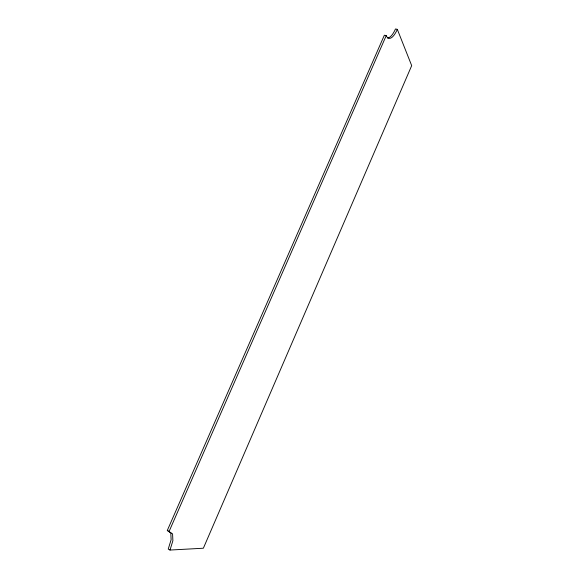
<?xml version="1.0" encoding="UTF-8"?>
<svg xmlns="http://www.w3.org/2000/svg" width="579" height="579" viewBox="0 0 579 579"><rect width="100%" height="100%" fill="white"/><g stroke="black" fill="none" stroke-linecap="round" stroke-linejoin="round"><path stroke-width="0.87" d="M169.994 550.05L172.882 540.714L172.578 533.903L167.309 530.444L384.355 35.218L386.222 35.637A19.643 7.049 -76.9 0 0 397.324 29.355L411.691 65.637L203.367 548.226L169.994 550.05L168.236 549.073L171.116 539.744L170.798 532.933L167.309 530.444M169.097 531.421L386.222 35.637M397.324 29.355L395.486 28.95A19.621 7.078 -76.9 0 1 387.394 37.953"/></g></svg>
